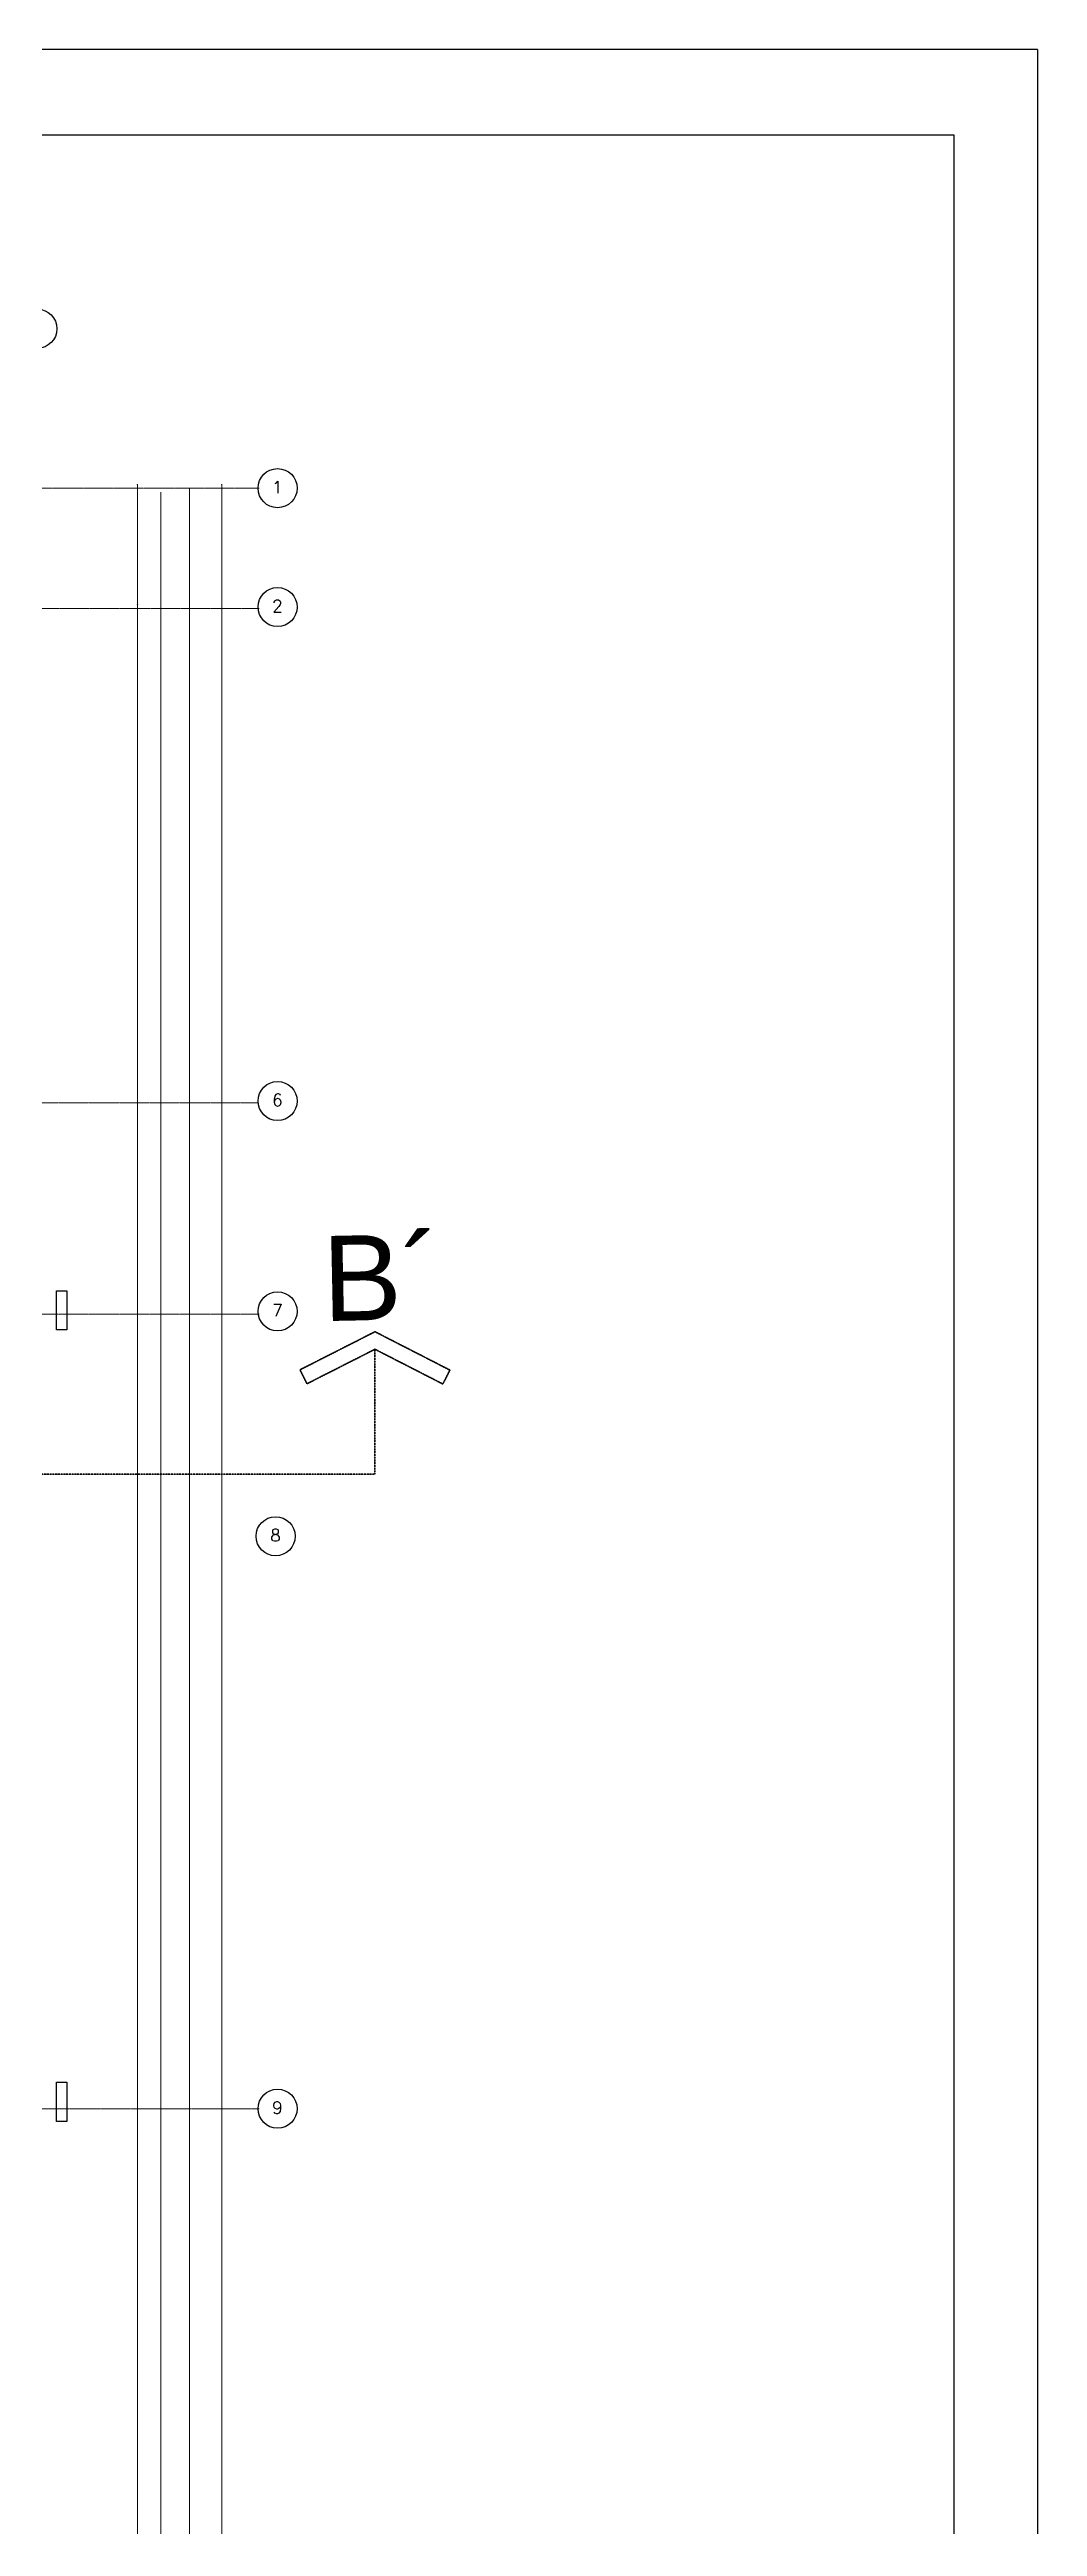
# Model space of a CAD drawing. Header units: inches. Extents: x -955375 to 106222, y -96450 to 64845.
# Drawn here: x 93287 to 106222, y 32422 to 64845 of the extents above; entities that cross this region are included whole.
import ezdxf
from ezdxf.enums import TextEntityAlignment as Align

# ---------------------------------------------------------------- set-up
doc = ezdxf.new("R2010")
doc.units = ezdxf.units.IN
doc.header["$MEASUREMENT"] = 0
for name, pattern in [('CENTER2', [1.125, 0.75, -0.125, 0.125, -0.125]), ('CONTINUA', [0]), ('HIDDEN', [0.375, 0.25, -0.125])]:
    doc.linetypes.add(name, pattern=pattern)
doc.layers.add('06 textos y cotas', color=4, linetype='Continuous', lineweight=15)
doc.layers.add('ACHUTECH', color=24, linetype='Continuous', lineweight=18)
for name, color, linetype in [('101_FORMATO_E', 7, 'Continuous'), ('A_CORTE', 3, 'Continuous'), ('A_INDICADORES', 1, 'Continuous'), ('A_TEXTOLOCAL', 3, 'Continuous'), ('DIBUJO', 2, 'Continuous')]:
    doc.layers.add(name, color=color, linetype=linetype)
doc.styles.get("Standard").update_dxf_attribs({"font": 'isocp2.shx'})
doc.styles.add('TEXTO-100', font='romans.shx', dxfattribs={"height": 0.15})
doc.dimstyles.new('SUPERPEQUEÑA', dxfattribs={"dimtxt": 0.1, "dimasz": 0.05, "dimexe": 0.1, "dimexo": 0.15, "dimgap": 0.05, "dimtad": 1, "dimzin": 0, "dimdsep": 46, "dimtxsty": 'Standard', "dimblk1": 'CRUZZ', "dimblk2": 'CRUZZ', "dimsah": 1, "dimcen": 0.03, "dimse1": 1, "dimse2": 1, "dimclrd": 109, "dimclre": 4, "dimclrt": 173, "dimadec": 0, "dimazin": 0, "dimtfac": 1, "dimtix": 1, "dimtmove": 1, "dimatfit": 3, "dimldrblk": 'CRUZZ', "dimfxl": 1, "dimtolj": 1, "dimtzin": 0, "dimlwd": -1, "dimarcsym": 0})

# ---------------------------------------------------------------- blocks, each defined once
blk = doc.blocks.new('CRUZ')
at = {"layer": 'DIBUJO', "color": 7, "lineweight": -3}
for p, q in [((-0.2186156304733231, 0), (0.2186156304733231, 0)), ((0, 0.2186156304733231), (0, -0.2186156304733231))]:
    blk.add_line(p, q, dxfattribs=at)
at = {"layer": 'DIBUJO', "color": 7, "lineweight": -3, "const_width": 0.05}
blk.add_lwpolyline([(-0.025000000000091, 0, 1), (0.025000000000091, 0, 1)], format="xyb", close=True, dxfattribs=at)
blk = doc.blocks.new('CRUZZ')
at = {"layer": 'DIBUJO', "color": 3, "xscale": 10, "yscale": 10, "zscale": 10}
blk.add_blockref('CRUZ', (0, 0), dxfattribs=at)
blk = doc.blocks.new('*D55')
at = {"layer": 'ACHUTECH', "color": 7, "ltscale": 500, "transparency": 16777216}
blk.add_line((94440.9339175739, 59153.03458211519), (94440.9339175739, 59050.85145999701), dxfattribs=at)
at = {"layer": 'Defpoints', "color": 0, "linetype": 'CONTINUA', "ltscale": 500, "transparency": 16777216}
for p in [(31330.83655193987, 59050.801459997), (31433.11967405797, 59153.08458211519), (94440.9339175739, 59050.80145999701)]:
    blk.add_point(p, dxfattribs=at)
at = {"layer": 'ACHUTECH', "color": 7, "linetype": 'CONTINUA', "ltscale": 500, "transparency": 16777216, "xscale": 0.05, "yscale": 0.05, "zscale": 0.05}
for p, rotation in [((94440.9339175739, 59153.0845821152), 90), ((94440.9339175739, 59050.80145999701), 270)]:
    blk.add_blockref('CRUZZ', p, dxfattribs=dict(at, rotation=rotation))
at = {"layer": 'ACHUTECH', "color": 7, "linetype": 'CONTINUA', "lineweight": 13, "ltscale": 500, "transparency": 16777216, "insert": (94440.83890281012, 59101.94302105606), "char_height": 0.15, "attachment_point": 5, "rotation": 90}
blk.add_mtext('\\A1;102.28', dxfattribs=at)
blk = doc.blocks.new('*D56')
at = {"layer": 'ACHUTECH', "color": 7, "ltscale": 500, "transparency": 16777216}
blk.add_line((94440.9339175739, 59050.75145999701), (94440.9339175739, 57577.97450149326), dxfattribs=at)
at = {"layer": 'Defpoints', "color": 0, "linetype": 'CONTINUA', "ltscale": 500, "transparency": 16777216}
for p in [(31330.83655193987, 59050.801459997), (67989.10751914048, 57577.92450149325), (94440.9339175739, 57577.92450149326)]:
    blk.add_point(p, dxfattribs=at)
at = {"layer": 'ACHUTECH', "color": 7, "linetype": 'CONTINUA', "ltscale": 500, "transparency": 16777216, "xscale": 0.05, "yscale": 0.05, "zscale": 0.05}
for p, rotation in [((94440.9339175739, 59050.80145999701), 90), ((94440.9339175739, 57577.92450149326), 270)]:
    blk.add_blockref('CRUZZ', p, dxfattribs=dict(at, rotation=rotation))
at = {"layer": 'ACHUTECH', "color": 7, "linetype": 'CONTINUA', "lineweight": 13, "ltscale": 500, "transparency": 16777216, "insert": (94440.83890281012, 58314.36298074509), "char_height": 0.15, "attachment_point": 5, "rotation": 90}
blk.add_mtext('\\A1;1472.88', dxfattribs=at)
blk = doc.blocks.new('*D57')
at = {"layer": 'ACHUTECH', "color": 7, "ltscale": 500, "transparency": 16777216}
blk.add_line((94440.9339175739, 57577.87450149326), (94440.9339175739, 57475.69137937505), dxfattribs=at)
at = {"layer": 'Defpoints', "color": 0, "linetype": 'CONTINUA', "ltscale": 500, "transparency": 16777216}
for p in [(67886.82439702297, 57475.64137937504), (67989.10751914048, 57577.92450149325), (94440.9339175739, 57475.64137937505)]:
    blk.add_point(p, dxfattribs=at)
at = {"layer": 'ACHUTECH', "color": 7, "linetype": 'CONTINUA', "ltscale": 500, "transparency": 16777216, "xscale": 0.05, "yscale": 0.05, "zscale": 0.05}
for p, rotation in [((94440.9339175739, 57577.92450149326), 90), ((94440.9339175739, 57475.64137937505), 270)]:
    blk.add_blockref('CRUZZ', p, dxfattribs=dict(at, rotation=rotation))
at = {"layer": 'ACHUTECH', "color": 7, "linetype": 'CONTINUA', "lineweight": 13, "ltscale": 500, "transparency": 16777216, "insert": (94440.83890281012, 57526.78294043411), "char_height": 0.15, "attachment_point": 5, "rotation": 90}
blk.add_mtext('\\A1;102.28', dxfattribs=at)
blk = doc.blocks.new('*D58')
at = {"layer": 'ACHUTECH', "color": 7, "ltscale": 500, "transparency": 16777216}
blk.add_line((94440.9339175739, 57475.59137937504), (94440.9339175739, 51082.99624698223), dxfattribs=at)
at = {"layer": 'Defpoints', "color": 0, "linetype": 'CONTINUA', "ltscale": 500, "transparency": 16777216}
for p in [(67886.82439702297, 57475.64137937504), (87269.47603844205, 51082.94624698223), (94440.9339175739, 51082.94624698223)]:
    blk.add_point(p, dxfattribs=at)
at = {"layer": 'ACHUTECH', "color": 7, "linetype": 'CONTINUA', "ltscale": 500, "transparency": 16777216, "xscale": 0.05, "yscale": 0.05, "zscale": 0.05}
for p, rotation in [((94440.9339175739, 57475.64137937505), 90), ((94440.9339175739, 51082.94624698223), 270)]:
    blk.add_blockref('CRUZZ', p, dxfattribs=dict(at, rotation=rotation))
at = {"layer": 'ACHUTECH', "color": 7, "linetype": 'CONTINUA', "lineweight": 13, "ltscale": 500, "transparency": 16777216, "insert": (94440.83886655819, 54279.2938131786), "char_height": 0.15, "attachment_point": 5, "rotation": 90}
blk.add_mtext('\\A1;6392.70', dxfattribs=at)
blk = doc.blocks.new('*D59')
at = {"layer": 'ACHUTECH', "color": 7, "ltscale": 500, "transparency": 16777216}
blk.add_line((94440.9339175739, 51082.89624698223), (94440.9339175739, 51031.85468592307), dxfattribs=at)
at = {"layer": 'Defpoints', "color": 0, "linetype": 'CONTINUA', "ltscale": 500, "transparency": 16777216}
for p in [(87218.3344773833, 51031.80468592307), (87269.47603844205, 51082.94624698223), (94440.9339175739, 51031.80468592307)]:
    blk.add_point(p, dxfattribs=at)
at = {"layer": 'ACHUTECH', "color": 7, "linetype": 'CONTINUA', "ltscale": 500, "transparency": 16777216, "xscale": 0.05, "yscale": 0.05, "zscale": 0.05}
for p, rotation in [((94440.9339175739, 51082.94624698223), 90), ((94440.9339175739, 51031.80468592307), 270)]:
    blk.add_blockref('CRUZZ', p, dxfattribs=dict(at, rotation=rotation))
at = {"layer": 'ACHUTECH', "color": 7, "linetype": 'CONTINUA', "lineweight": 13, "ltscale": 500, "transparency": 16777216, "insert": (94440.8389175739, 51057.37546645261), "char_height": 0.15, "attachment_point": 5, "rotation": 90}
blk.add_mtext('\\A1;51.14', dxfattribs=at)
blk = doc.blocks.new('*D60')
at = {"layer": 'ACHUTECH', "color": 7, "ltscale": 500, "transparency": 16777216}
blk.add_line((94440.9339175739, 51031.75468592306), (94440.9339175739, 48341.80857421168), dxfattribs=at)
at = {"layer": 'Defpoints', "color": 0, "linetype": 'CONTINUA', "ltscale": 500, "transparency": 16777216}
for p in [(87218.3344773833, 51031.80468592307), (93682.62779525995, 48341.75857421168), (94440.9339175739, 48341.75857421168)]:
    blk.add_point(p, dxfattribs=at)
at = {"layer": 'ACHUTECH', "color": 7, "linetype": 'CONTINUA', "ltscale": 500, "transparency": 16777216, "xscale": 0.05, "yscale": 0.05, "zscale": 0.05}
for p, rotation in [((94440.9339175739, 51031.80468592307), 90), ((94440.9339175739, 48341.75857421168), 270)]:
    blk.add_blockref('CRUZZ', p, dxfattribs=dict(at, rotation=rotation))
at = {"layer": 'ACHUTECH', "color": 7, "linetype": 'CONTINUA', "lineweight": 13, "ltscale": 500, "transparency": 16777216, "insert": (94440.83890281012, 49686.78163006734), "char_height": 0.15, "attachment_point": 5, "rotation": 90}
blk.add_mtext('\\A1;2690.05', dxfattribs=at)
blk = doc.blocks.new('*D61')
at = {"layer": 'ACHUTECH', "color": 7, "ltscale": 500, "transparency": 16777216}
blk.add_line((94440.9339175739, 48341.70857421168), (94440.9339175739, 48239.52545209322), dxfattribs=at)
at = {"layer": 'Defpoints', "color": 0, "linetype": 'CONTINUA', "ltscale": 500, "transparency": 16777216}
for p in [(93682.62779525995, 48341.75857421168), (93580.34467314174, 48239.47545209322), (94440.9339175739, 48239.47545209322)]:
    blk.add_point(p, dxfattribs=at)
at = {"layer": 'ACHUTECH', "color": 7, "linetype": 'CONTINUA', "ltscale": 500, "transparency": 16777216, "xscale": 0.05, "yscale": 0.05, "zscale": 0.05}
for p, rotation in [((94440.9339175739, 48341.75857421168), 90), ((94440.9339175739, 48239.47545209322), 270)]:
    blk.add_blockref('CRUZZ', p, dxfattribs=dict(at, rotation=rotation))
at = {"layer": 'ACHUTECH', "color": 7, "linetype": 'CONTINUA', "lineweight": 13, "ltscale": 500, "transparency": 16777216, "insert": (94440.83890281012, 48290.61701315241), "char_height": 0.15, "attachment_point": 5, "rotation": 90}
blk.add_mtext('\\A1;102.28', dxfattribs=at)
blk = doc.blocks.new('*D62')
at = {"layer": 'ACHUTECH', "color": 7, "ltscale": 500, "transparency": 16777216}
blk.add_line((94440.9339175739, 48239.42545209322), (94440.9339175739, 37939.61505477993), dxfattribs=at)
at = {"layer": 'Defpoints', "color": 0, "linetype": 'CONTINUA', "ltscale": 500, "transparency": 16777216}
for p in [(93580.34467314174, 48239.47545209322), (93580.34467314174, 37939.56505477993), (94440.9339175739, 37939.56505477993)]:
    blk.add_point(p, dxfattribs=at)
at = {"layer": 'ACHUTECH', "color": 7, "linetype": 'CONTINUA', "ltscale": 500, "transparency": 16777216, "xscale": 0.05, "yscale": 0.05, "zscale": 0.05}
for p, rotation in [((94440.9339175739, 48239.47545209322), 90), ((94440.9339175739, 37939.56505477993), 270)]:
    blk.add_blockref('CRUZZ', p, dxfattribs=dict(at, rotation=rotation))
at = {"layer": 'ACHUTECH', "color": 7, "linetype": 'CONTINUA', "lineweight": 13, "ltscale": 500, "transparency": 16777216, "insert": (94440.83890281012, 43089.52025343654), "char_height": 0.15, "attachment_point": 5, "rotation": 90}
blk.add_mtext('\\A1;10299.91', dxfattribs=at)
blk = doc.blocks.new('*D63')
at = {"layer": 'ACHUTECH', "color": 7, "ltscale": 500, "transparency": 16777216}
blk.add_line((94440.9339175739, 37939.51505477993), (94440.9339175739, 37837.33193266152), dxfattribs=at)
at = {"layer": 'Defpoints', "color": 0, "linetype": 'CONTINUA', "ltscale": 500, "transparency": 16777216}
for p in [(93580.34467314174, 37939.56505477993), (93580.34467314174, 37837.28193266151), (94440.9339175739, 37837.28193266151)]:
    blk.add_point(p, dxfattribs=at)
at = {"layer": 'ACHUTECH', "color": 7, "linetype": 'CONTINUA', "ltscale": 500, "transparency": 16777216, "xscale": 0.05, "yscale": 0.05, "zscale": 0.05}
for p, rotation in [((94440.9339175739, 37939.56505477993), 90), ((94440.9339175739, 37837.28193266151), 270)]:
    blk.add_blockref('CRUZZ', p, dxfattribs=dict(at, rotation=rotation))
at = {"layer": 'ACHUTECH', "color": 7, "linetype": 'CONTINUA', "lineweight": 13, "ltscale": 500, "transparency": 16777216, "insert": (94440.83390773139, 37888.42349372069), "char_height": 0.1, "attachment_point": 5, "rotation": 90}
blk.add_mtext('\\A1;102.28', dxfattribs=at)
blk = doc.blocks.new('*D64')
at = {"layer": 'ACHUTECH', "color": 7, "ltscale": 500, "transparency": 16777216}
blk.add_line((94440.93391757389, 37837.23193266151), (94440.9339175739, 22658.51661030461), dxfattribs=at)
at = {"layer": 'Defpoints', "color": 0, "linetype": 'CONTINUA', "ltscale": 500, "transparency": 16777216}
for p in [(93580.34467314174, 37837.28193266151), (94040.61872267404, 22658.46661030461), (94440.9339175739, 22658.46661030461)]:
    blk.add_point(p, dxfattribs=at)
at = {"layer": 'ACHUTECH', "color": 7, "linetype": 'CONTINUA', "ltscale": 500, "transparency": 16777216, "xscale": 0.05, "yscale": 0.05, "zscale": 0.05}
for p, rotation in [((94440.93391757389, 37837.28193266151), 90), ((94440.9339175739, 22658.46661030461), 270)]:
    blk.add_blockref('CRUZZ', p, dxfattribs=dict(at, rotation=rotation))
at = {"layer": 'ACHUTECH', "color": 7, "linetype": 'CONTINUA', "lineweight": 13, "ltscale": 500, "transparency": 16777216, "insert": (94440.83890281011, 30247.87427148303), "char_height": 0.15, "attachment_point": 5, "rotation": 90}
blk.add_mtext('\\A1;15178.82', dxfattribs=at)
blk = doc.blocks.new('*D76')
at = {"layer": 'ACHUTECH', "color": 7, "ltscale": 500, "transparency": 16777216}
blk.add_line((94744.43397885225, 59050.75145999701), (94744.43397885225, 43237.88078050838), dxfattribs=at)
at = {"layer": 'Defpoints', "color": 0, "linetype": 'CONTINUA', "ltscale": 500, "transparency": 16777216}
for p in [(31396.5237982554, 59050.801459997), (93748.31504157571, 43237.83078050838), (94744.43397885225, 43237.83078050838)]:
    blk.add_point(p, dxfattribs=at)
at = {"layer": 'ACHUTECH', "color": 7, "linetype": 'CONTINUA', "ltscale": 500, "transparency": 16777216, "xscale": 0.05, "yscale": 0.05, "zscale": 0.05}
for p, rotation in [((94744.43397885225, 59050.80145999701), 90), ((94744.43397885225, 43237.83078050838), 270)]:
    blk.add_blockref('CRUZZ', p, dxfattribs=dict(at, rotation=rotation))
at = {"layer": 'ACHUTECH', "color": 7, "linetype": 'CONTINUA', "lineweight": 13, "ltscale": 500, "transparency": 16777216, "insert": (94744.33896408847, 51144.31612025265), "char_height": 0.15, "attachment_point": 5, "rotation": 90}
blk.add_mtext('\\A1;15812.97', dxfattribs=at)
blk = doc.blocks.new('*D77')
at = {"layer": 'ACHUTECH', "color": 7, "ltscale": 500, "transparency": 16777216}
blk.add_line((94744.43397885225, 43237.78078050837), (94744.43397885225, 41478.6110800732), dxfattribs=at)
at = {"layer": 'Defpoints', "color": 0, "linetype": 'CONTINUA', "ltscale": 500, "transparency": 16777216}
for p in [(93748.31504157571, 43237.83078050838), (93682.62779526356, 41478.5610800732), (94744.43397885225, 41478.5610800732)]:
    blk.add_point(p, dxfattribs=at)
at = {"layer": 'ACHUTECH', "color": 7, "linetype": 'CONTINUA', "ltscale": 500, "transparency": 16777216, "xscale": 0.05, "yscale": 0.05, "zscale": 0.05}
for p, rotation in [((94744.43397885225, 43237.83078050838), 90), ((94744.43397885225, 41478.5610800732), 270)]:
    blk.add_blockref('CRUZZ', p, dxfattribs=dict(at, rotation=rotation))
at = {"layer": 'ACHUTECH', "color": 7, "linetype": 'CONTINUA', "lineweight": 13, "ltscale": 500, "transparency": 16777216, "insert": (94744.33892783654, 42358.19593029075), "char_height": 0.15, "attachment_point": 5, "rotation": 90}
blk.add_mtext('\\A1;1759.27', dxfattribs=at)
blk = doc.blocks.new('*D78')
at = {"layer": 'ACHUTECH', "color": 7, "ltscale": 500, "transparency": 16777216}
blk.add_line((94744.43397885223, 41478.51108007319), (94744.43397885225, 21697.05526239179), dxfattribs=at)
at = {"layer": 'Defpoints', "color": 0, "linetype": 'CONTINUA', "ltscale": 500, "transparency": 16777216}
for p in [(93682.62779526356, 41478.5610800732), (94040.61872267404, 21697.00526239179), (94744.43397885225, 21697.00526239179)]:
    blk.add_point(p, dxfattribs=at)
at = {"layer": 'ACHUTECH', "color": 7, "linetype": 'CONTINUA', "ltscale": 500, "transparency": 16777216, "xscale": 0.05, "yscale": 0.05, "zscale": 0.05}
for p, rotation in [((94744.43397885223, 41478.5610800732), 90), ((94744.43397885225, 21697.00526239179), 270)]:
    blk.add_blockref('CRUZZ', p, dxfattribs=dict(at, rotation=rotation))
at = {"layer": 'ACHUTECH', "color": 7, "linetype": 'CONTINUA', "lineweight": 13, "ltscale": 500, "transparency": 16777216, "insert": (94744.33897885223, 31587.78317123246), "char_height": 0.15, "attachment_point": 5, "rotation": 90}
blk.add_mtext('\\A1;19781.56', dxfattribs=at)
blk = doc.blocks.new('*D83')
at = {"layer": 'ACHUTECH', "color": 7, "ltscale": 500, "transparency": 16777216}
blk.add_line((95118.3351182603, 59101.89302105605), (95118.3351182603, 57526.83294043409), dxfattribs=at)
at = {"layer": 'Defpoints', "color": 0, "linetype": 'CONTINUA', "ltscale": 500, "transparency": 16777216}
for p in [(95984.36029893866, 59101.94302105605), (95118.3351182603, 57526.78294043409), (95984.36029893866, 57526.78294043409)]:
    blk.add_point(p, dxfattribs=at)
at = {"layer": 'ACHUTECH', "color": 7, "linetype": 'CONTINUA', "ltscale": 500, "transparency": 16777216, "xscale": 0.05, "yscale": 0.05, "zscale": 0.05}
for p, rotation in [((95118.3351182603, 59101.94302105605), 90), ((95118.3351182603, 57526.78294043409), 270)]:
    blk.add_blockref('CRUZZ', p, dxfattribs=dict(at, rotation=rotation))
at = {"layer": 'ACHUTECH', "color": 7, "linetype": 'CONTINUA', "lineweight": 13, "ltscale": 500, "transparency": 16777216, "insert": (95118.24011826029, 58314.36298074503), "char_height": 0.15, "attachment_point": 5, "rotation": 90}
blk.add_mtext('\\A1;1575.16', dxfattribs=at)
blk = doc.blocks.new('*D202')
at = {"layer": 'ACHUTECH', "color": 7, "ltscale": 500, "transparency": 16777216}
blk.add_line((95118.3351182603, 48290.56701315228), (95118.3351182603, 37888.47349372065), dxfattribs=at)
at = {"layer": 'Defpoints', "color": 0, "linetype": 'CONTINUA', "ltscale": 500, "transparency": 16777216}
for p in [(96031.6871703385, 48290.61701315228), (95118.3351182603, 37888.42349372065), (96031.6871703385, 37888.42349372065)]:
    blk.add_point(p, dxfattribs=at)
at = {"layer": 'ACHUTECH', "color": 7, "linetype": 'CONTINUA', "ltscale": 500, "transparency": 16777216, "xscale": 0.05, "yscale": 0.05, "zscale": 0.05}
for p, rotation in [((95118.3351182603, 48290.61701315228), 90), ((95118.3351182603, 37888.42349372065), 270)]:
    blk.add_blockref('CRUZZ', p, dxfattribs=dict(at, rotation=rotation))
at = {"layer": 'ACHUTECH', "color": 7, "linetype": 'CONTINUA', "lineweight": 13, "ltscale": 500, "transparency": 16777216, "insert": (95118.24010349652, 43089.52025343643), "char_height": 0.15, "attachment_point": 5, "rotation": 90}
blk.add_mtext('\\A1;10402.19', dxfattribs=at)
blk = doc.blocks.new('*D203')
at = {"layer": 'ACHUTECH', "color": 7, "ltscale": 500, "transparency": 16777216}
blk.add_line((95118.33511826028, 37888.37349372065), (95118.3351182603, 22607.37504924504), dxfattribs=at)
at = {"layer": 'Defpoints', "color": 0, "linetype": 'CONTINUA', "ltscale": 500, "transparency": 16777216}
for p in [(96031.6871703385, 37888.42349372065), (95118.3351182603, 22607.32504924504), (96031.6871703385, 22607.32504924504)]:
    blk.add_point(p, dxfattribs=at)
at = {"layer": 'ACHUTECH', "color": 7, "linetype": 'CONTINUA', "ltscale": 500, "transparency": 16777216, "xscale": 0.05, "yscale": 0.05, "zscale": 0.05}
for p, rotation in [((95118.33511826028, 37888.42349372065), 90), ((95118.3351182603, 22607.32504924504), 270)]:
    blk.add_blockref('CRUZZ', p, dxfattribs=dict(at, rotation=rotation))
at = {"layer": 'ACHUTECH', "color": 7, "linetype": 'CONTINUA', "lineweight": 13, "ltscale": 500, "transparency": 16777216, "insert": (95118.2401034965, 30247.87427148281), "char_height": 0.15, "attachment_point": 5, "rotation": 90}
blk.add_mtext('\\A1;15281.10', dxfattribs=at)
blk = doc.blocks.new('*D209')
at = {"layer": 'ACHUTECH', "color": 7, "ltscale": 500, "transparency": 16777216}
blk.add_line((95544.06483844615, 59153.03458211519), (95544.06483844617, 15079.33726133732), dxfattribs=at)
at = {"layer": 'Defpoints', "color": 0, "linetype": 'CONTINUA', "ltscale": 500, "transparency": 16777216}
for p in [(30945.85087955169, 59153.08458211519), (85094.53572898336, 15079.28726133732), (95544.06483844617, 15079.28726133732)]:
    blk.add_point(p, dxfattribs=at)
at = {"layer": 'ACHUTECH', "color": 7, "linetype": 'CONTINUA', "ltscale": 500, "transparency": 16777216, "xscale": 0.05, "yscale": 0.05, "zscale": 0.05}
for p, rotation in [((95544.06483844615, 59153.0845821152), 90), ((95544.06483844617, 15079.28726133732), 270)]:
    blk.add_blockref('CRUZZ', p, dxfattribs=dict(at, rotation=rotation))
at = {"layer": 'ACHUTECH', "color": 7, "linetype": 'CONTINUA', "lineweight": 13, "ltscale": 500, "transparency": 16777216, "insert": (95543.96983844615, 37116.18592172622), "char_height": 0.15, "attachment_point": 5, "rotation": 90}
blk.add_mtext('\\A1;44073.80', dxfattribs=at)
blk = doc.blocks.new('*D84')
at = {"layer": 'ACHUTECH', "color": 7, "ltscale": 500, "transparency": 16777216}
blk.add_line((95118.3351182603, 57526.73294043409), (95118.3351182603, 51057.42546645254), dxfattribs=at)
at = {"layer": 'Defpoints', "color": 0, "linetype": 'CONTINUA', "ltscale": 500, "transparency": 16777216}
for p in [(95984.36029893866, 57526.78294043409), (95118.3351182603, 51057.37546645253), (95544.06483844611, 51057.37546645253)]:
    blk.add_point(p, dxfattribs=at)
at = {"layer": 'ACHUTECH', "color": 7, "linetype": 'CONTINUA', "ltscale": 500, "transparency": 16777216, "xscale": 0.05, "yscale": 0.05, "zscale": 0.05}
for p, rotation in [((95118.3351182603, 57526.78294043409), 90), ((95118.3351182603, 51057.37546645253), 270)]:
    blk.add_blockref('CRUZZ', p, dxfattribs=dict(at, rotation=rotation))
at = {"layer": 'ACHUTECH', "color": 7, "linetype": 'CONTINUA', "lineweight": 13, "ltscale": 500, "transparency": 16777216, "insert": (95118.24011826029, 54292.07920344327), "char_height": 0.15, "attachment_point": 5, "rotation": 90}
blk.add_mtext('\\A1;6469.41', dxfattribs=at)
blk = doc.blocks.new('*D85')
at = {"layer": 'ACHUTECH', "color": 7, "ltscale": 500, "transparency": 16777216}
blk.add_line((95118.3351182603, 51057.32546645253), (95118.3351182603, 48290.66701315228), dxfattribs=at)
at = {"layer": 'Defpoints', "color": 0, "linetype": 'CONTINUA', "ltscale": 500, "transparency": 16777216}
for p in [(95544.06483844611, 51057.37546645253), (95118.3351182603, 48290.61701315228), (95544.06483844611, 48290.61701315228)]:
    blk.add_point(p, dxfattribs=at)
at = {"layer": 'ACHUTECH', "color": 7, "linetype": 'CONTINUA', "ltscale": 500, "transparency": 16777216, "xscale": 0.05, "yscale": 0.05, "zscale": 0.05}
for p, rotation in [((95118.3351182603, 51057.37546645253), 90), ((95118.3351182603, 48290.61701315228), 270)]:
    blk.add_blockref('CRUZZ', p, dxfattribs=dict(at, rotation=rotation))
at = {"layer": 'ACHUTECH', "color": 7, "linetype": 'CONTINUA', "lineweight": 13, "ltscale": 500, "transparency": 16777216, "insert": (95118.24010349652, 49673.99623980237), "char_height": 0.15, "attachment_point": 5, "rotation": 90}
blk.add_mtext('\\A1;2766.76', dxfattribs=at)

msp = doc.modelspace()

# ---------------------------------------------------------------- linework, layer by layer
at = {"layer": '06 textos y cotas', "color": 7, "linetype": 'CENTER2', "lineweight": 5}
for p, q in [((3867.531068616601, 59101.94302105602), (96031.68717033847, 59101.94302105602)), ((30843.56775743358, 57526.78294043394), (96031.68717033847, 57526.78294043406)), ((83887.5948879877, 51057.37546645259), (96019.47378733844, 51057.3754664525)), ((83887.5948879877, 48290.61701315227), (96031.68717033847, 48290.61701315227)), ((67501.83872463476, 37888.42349372063), (96031.68717033847, 37888.42349372063))]:
    msp.add_line(p, q, dxfattribs=at)
at = {"layer": '101_FORMATO_E', "color": 7}
for p, q in [((106221.6059958284, 64844.52549647694), (-0.1703688703710213, 64844.52549647694)), ((106221.6059958284, 64844.52549647694), (106221.6059958284, -0.3873414618428797)), ((105130.1038165922, 63723.75003200276), (1139.941933551963, 63723.75003200276)), ((105130.1038165922, 1086.095263811207), (105130.1038165922, 63723.75003200276))]:
    msp.add_line(p, q, dxfattribs=at)
at = {"layer": 'A_CORTE', "color": 7, "linetype": 'HIDDEN', "lineweight": 50, "ltscale": 3}
for p, q in [((96565.72087158261, 47562.28675681258), (97548.56487357203, 48060.77734432166)), ((97548.56487357203, 48060.77734432166), (98529.5534400758, 47558.64525963736)), ((97548.13954090048, 47831.39857163027), (96658.16886573871, 47380.01258989815)), ((98436.43010897635, 47376.71519408213), (97548.13954090048, 47831.39857163027)), ((96658.16886573871, 47380.01258989815), (96565.72087158261, 47562.28675681258)), ((98529.5534400758, 47558.64525963736), (98436.43010897635, 47376.71519408213))]:
    msp.add_line(p, q, dxfattribs=at)
at = {"layer": 'A_CORTE', "color": 7, "linetype": 'HIDDEN', "lineweight": 40, "ltscale": 3}
for p, q in [((97548.13954090048, 47831.39857163027), (97545.11001221368, 46197.59609558417)), ((97545.11001221368, 46197.59609558417), (53134.86732921083, 46197.59609558417))]:
    msp.add_line(p, q, dxfattribs=at)
at = {"layer": 'A_INDICADORES', "color": 7}
for centre in [(93128.65710851387, 61189.11921143249), (96272.54723617873, 59103.28430281975), (96272.54723617873, 57546.67556674294), (96272.54723617873, 51080.60172246073), (96272.54723617873, 48327.22727375175), (96247.13714177483, 45383.95093859961), (96272.54723617873, 37890.4184415135)]:
    msp.add_circle(centre, 255.7078052957702, dxfattribs=at)
at = {"layer": 'A_TEXTOLOCAL', "color": 7, "lineweight": 30}
for p, q in [((93379.468620567, 48597.46637950743), (93512.4366793208, 48597.46637950743)), ((93379.468620567, 48086.05076891588), (93379.468620567, 48597.46637950743)), ((93512.4366793208, 48597.46637950743), (93512.4366793208, 48086.05076891588)), ((93512.4366793208, 48086.05076891588), (93379.468620567, 48086.05076891588)), ((93379.468620567, 38236.18610892269), (93512.4366793208, 38236.18610892269)), ((93379.468620567, 37724.77049833114), (93379.468620567, 38236.18610892269)), ((93512.4366793208, 38236.18610892269), (93512.4366793208, 37724.77049833114)), ((93512.4366793208, 37724.77049833114), (93379.468620567, 37724.77049833114))]:
    msp.add_line(p, q, dxfattribs=at)

# ---------------------------------------------------------------- texts
at = {"color": 7, "insert": (98402.74853917824, 49343.67893703589), "char_height": 1113.494980628749, "width": 34132.58945982124, "attachment_point": 3, "rotation": 1.1441280692900702}
msp.add_mtext('{\\fArial|b0|i0|c0|p34;B´}', dxfattribs=at)
at = {"layer": 'A_TEXTOLOCAL', "color": 7, "style": 'TEXTO-100'}
for tag, p in [('1', (96270.9647259865, 59116.51304709427)), ('2', (96270.9647259865, 57559.90431101742)), ('6', (96270.9647259865, 51093.83046673522)), ('7', (96270.9647259865, 48340.45601802615)), ('8', (96245.55463158297, 45397.17968287415)), ('9', (96270.9647259865, 37903.64718578789))]:
    msp.add_attdef(tag, text='1', height=159.8173783098563, dxfattribs=at).set_placement(p, align=Align.MIDDLE)

# ---------------------------------------------------------------- dimensions: what is measured, and where the dimension line sits
at = {"layer": 'ACHUTECH', "color": 7, "linetype": 'CONTINUA', "lineweight": 13, "ltscale": 500}
for base, p1, p2, override, picture, middle in [((95544.06483844617, 15079.28726133732), (30945.85087955168, 59153.08458211516), (85094.53572898333, 15079.28726133731), {"dimtxt": 0.15, "dimgap": 0.02, "dimclrd": 7, "dimclrt": 7, "dimfxl": 0.2}, '*D209', (95543.96983844615, 37116.18592172622)), ((94440.9339175739, 59050.80145999701), (31433.11967405796, 59153.08458211516), (31330.83655193986, 59050.80145999698), {"dimtxt": 0.15, "dimgap": 0.02, "dimclrd": 7, "dimclrt": 7, "dimfxl": 0.2}, '*D55', (94440.83890281012, 59101.94302105606)), ((94440.9339175739, 57577.92450149326), (31330.83655193986, 59050.80145999698), (67989.10751914045, 57577.92450149322), {"dimtxt": 0.15, "dimgap": 0.02, "dimclrd": 7, "dimclrt": 7, "dimfxl": 0.2}, '*D56', (94440.83890281012, 58314.36298074509)), ((94744.43397885225, 43237.83078050838), (31396.52379825539, 59050.80145999698), (93748.31504157568, 43237.83078050836), {"dimtxt": 0.15, "dimgap": 0.02, "dimclrd": 7, "dimclrt": 7, "dimfxl": 0.2}, '*D76', (94744.33896408847, 51144.31612025265)), ((95118.3351182603, 57526.78294043409), (95984.36029893863, 59101.94302105602), (95984.36029893863, 57526.78294043406), {"dimtxt": 0.15, "dimgap": 0.02, "dimclrd": 7, "dimclrt": 7, "dimfxl": 0.2}, '*D83', (95118.24011826029, 58314.36298074503)), ((94440.9339175739, 57475.64137937505), (67989.10751914045, 57577.92450149322), (67886.82439702294, 57475.64137937501), {"dimtxt": 0.15, "dimgap": 0.02, "dimclrd": 7, "dimclrt": 7, "dimfxl": 0.2}, '*D57', (94440.83890281012, 57526.78294043411)), ((94440.9339175739, 51082.94624698223), (67886.82439702294, 57475.64137937501), (87269.47603844202, 51082.9462469822), {"dimtxt": 0.15, "dimgap": 0.02, "dimclrd": 7, "dimclrt": 7, "dimfxl": 0.2}, '*D58', (94440.83886655819, 54279.2938131786)), ((95118.3351182603, 51057.37546645253), (95984.36029893863, 57526.78294043406), (95544.06483844608, 51057.3754664525), {"dimtxt": 0.15, "dimgap": 0.02, "dimclrd": 7, "dimclrt": 7, "dimfxl": 0.2}, '*D84', (95118.24011826029, 54292.07920344327)), ((94440.9339175739, 51031.80468592307), (87269.47603844202, 51082.9462469822), (87218.33447738327, 51031.80468592304), {"dimtxt": 0.15, "dimgap": 0.02, "dimclrd": 7, "dimclrt": 7, "dimfxl": 0.2}, '*D59', (94440.8389175739, 51057.37546645261)), ((94440.9339175739, 48341.75857421168), (87218.33447738327, 51031.80468592304), (93682.62779525992, 48341.75857421166), {"dimtxt": 0.15, "dimgap": 0.02, "dimclrd": 7, "dimclrt": 7, "dimfxl": 0.2}, '*D60', (94440.83890281012, 49686.78163006734)), ((95118.3351182603, 48290.61701315228), (95544.06483844608, 51057.3754664525), (95544.06483844608, 48290.61701315227), {"dimtxt": 0.15, "dimgap": 0.02, "dimclrd": 7, "dimclrt": 7, "dimfxl": 0.2}, '*D85', (95118.24010349652, 49673.99623980237)), ((94440.9339175739, 48239.47545209322), (93682.62779525992, 48341.75857421166), (93580.3446731417, 48239.4754520932), {"dimtxt": 0.15, "dimgap": 0.02, "dimclrd": 7, "dimclrt": 7, "dimfxl": 0.2}, '*D61', (94440.83890281012, 48290.61701315241)), ((94440.9339175739, 37939.56505477993), (93580.3446731417, 48239.4754520932), (93580.3446731417, 37939.56505477992), {"dimtxt": 0.15, "dimgap": 0.02, "dimclrd": 7, "dimclrt": 7, "dimfxl": 0.2}, '*D62', (94440.83890281012, 43089.52025343654)), ((95118.3351182603, 37888.42349372065), (96031.68717033847, 48290.61701315227), (96031.68717033847, 37888.42349372063), {"dimtxt": 0.15, "dimgap": 0.02, "dimclrd": 7, "dimclrt": 7, "dimfxl": 0.2}, '*D202', (95118.24010349652, 43089.52025343643)), ((94744.43397885225, 41478.5610800732), (93748.31504157568, 43237.83078050836), (93682.62779526353, 41478.56108007318), {"dimtxt": 0.15, "dimgap": 0.02, "dimclrd": 7, "dimclrt": 7, "dimfxl": 0.2}, '*D77', (94744.33892783654, 42358.19593029075)), ((94744.43397885225, 21697.00526239179), (93682.62779526353, 41478.56108007318), (94040.61872267401, 21697.00526239179), {"dimtxt": 0.15, "dimgap": 0.02, "dimclrd": 7, "dimclrt": 7, "dimfxl": 0.2}, '*D78', (94744.33897885223, 31587.78317123246)), ((94440.9339175739, 37837.28193266151), (93580.3446731417, 37939.56505477992), (93580.3446731417, 37837.2819326615), {"dimclrd": 7, "dimclrt": 7, "dimfxl": 0.2}, '*D63', (94440.83390773139, 37888.42349372069)), ((94440.9339175739, 22658.46661030461), (93580.3446731417, 37837.2819326615), (94040.61872267401, 22658.4666103046), {"dimtxt": 0.15, "dimgap": 0.02, "dimclrd": 7, "dimclrt": 7, "dimfxl": 0.2}, '*D64', (94440.83890281011, 30247.87427148303)), ((95118.3351182603, 22607.32504924504), (96031.68717033847, 37888.42349372063), (96031.68717033847, 22607.32504924503), {"dimtxt": 0.15, "dimgap": 0.02, "dimclrd": 7, "dimclrt": 7, "dimfxl": 0.2}, '*D203', (95118.2401034965, 30247.87427148281))]:
    dim = msp.add_linear_dim(base=base, p1=p1, p2=p2, angle=90, dimstyle='SUPERPEQUEÑA', override=override, dxfattribs=at)
    dim.commit()
    dim.dimension.update_dxf_attribs({"geometry": picture, "text_midpoint": middle})

doc.saveas('drawing.dxf')
